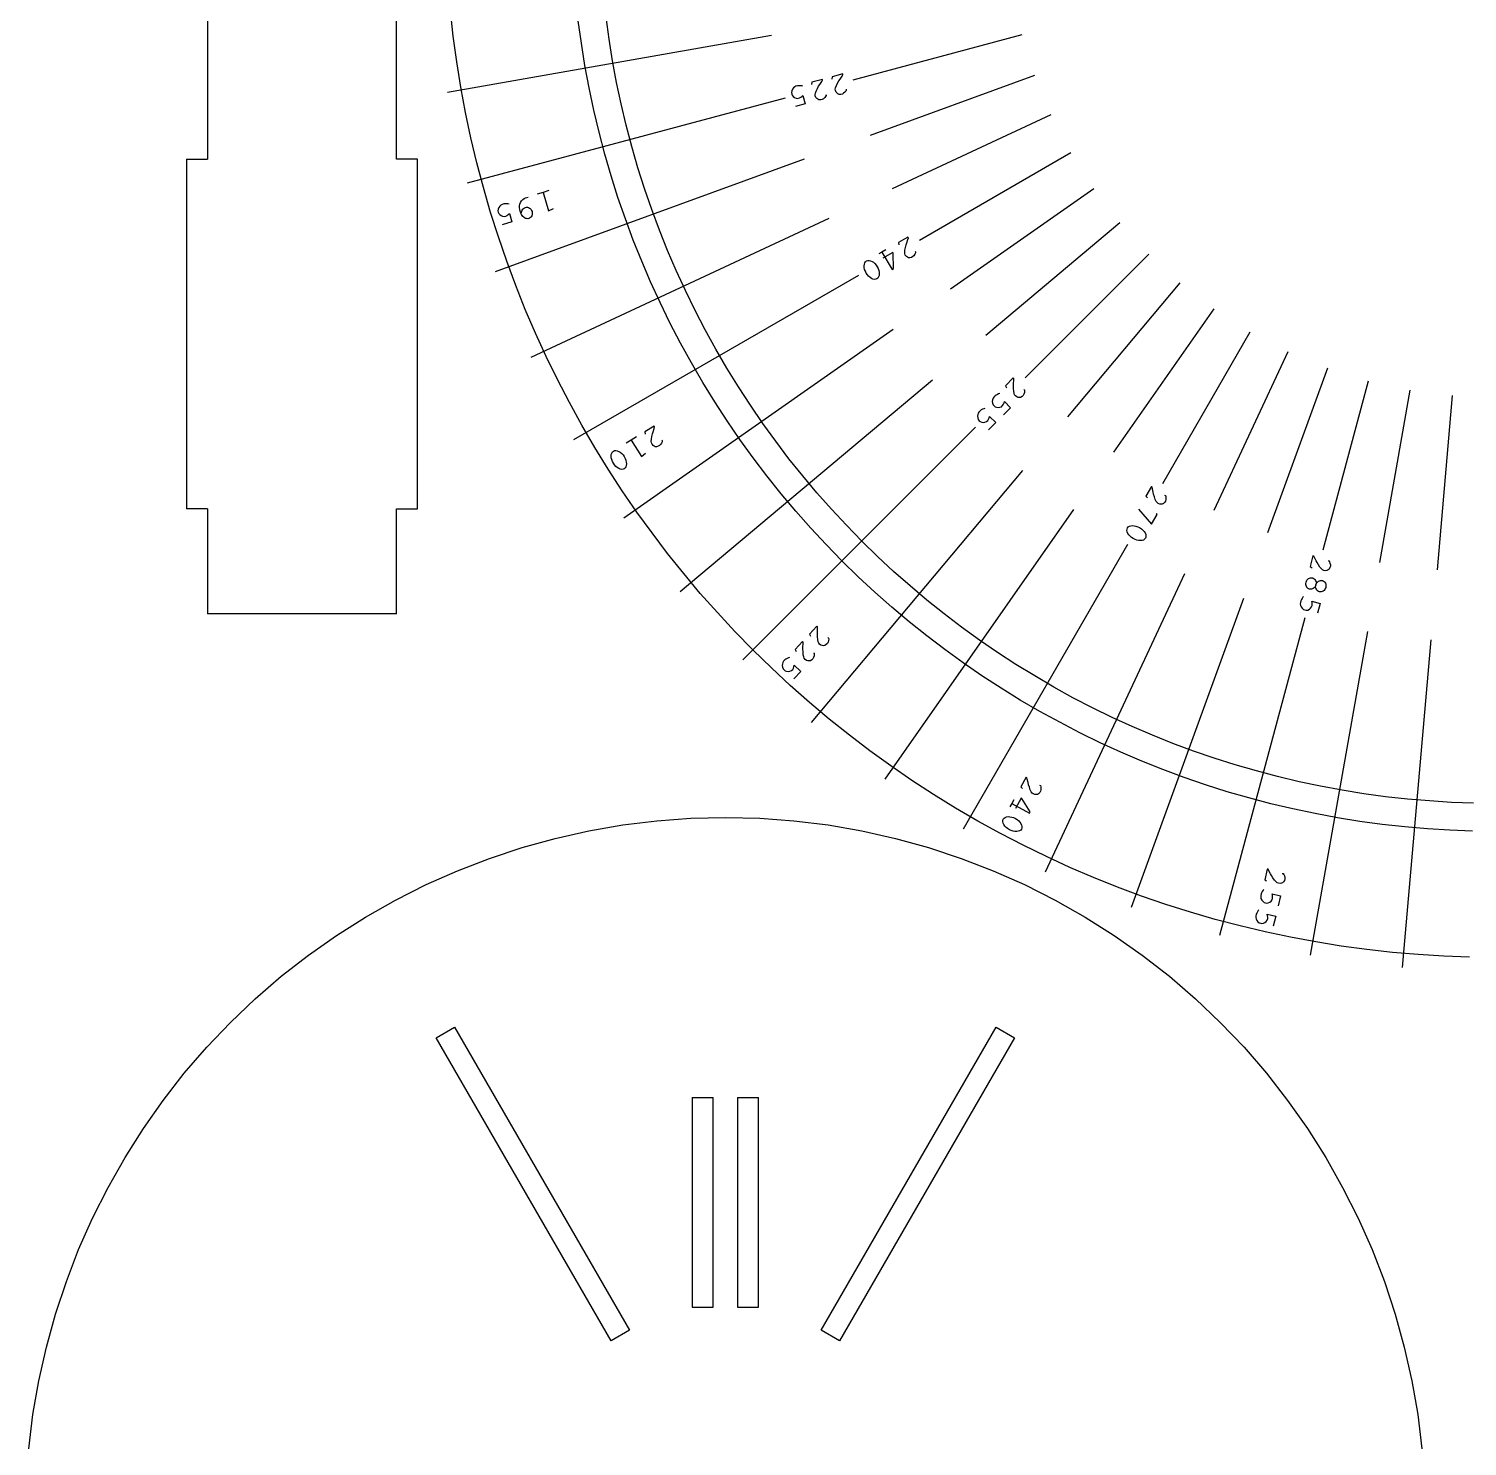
# Model space of a CAD drawing. Header units: metres. Extents: x -210 to 359, y -440 to 179.
# Drawn here: x -209.5 to -4, y -219.8 to -17.3 of the extents above; entities that cross this region are included whole.
import ezdxf

# ---------------------------------------------------------------- set-up
doc = ezdxf.new("R2010")
doc.units = ezdxf.units.M

msp = doc.modelspace()

# ---------------------------------------------------------------- linework, layer by layer
for p, q in [((-184, 11.08), (-184, -35.92)), ((-157, -35.92), (-157, 8.08)), ((-148.87, -18.36), (-149.28, -14.7)), ((-130.57, -19.37), (-131.01, -16.16)), ((-126.61, -18.78), (-127.04, -15.67)), ((-149.69, -26.39), (-103.41, -18.23)), ((-148.38, -22.01), (-148.87, -18.36)), ((-91.76, -24.59), (-67.62, -18.12)), ((-130.06, -22.57), (-130.57, -19.37)), ((-126.12, -21.88), (-126.61, -18.78)), ((-147.79, -25.64), (-148.38, -22.01)), ((-129.46, -25.75), (-130.06, -22.57)), ((-125.54, -24.97), (-126.12, -21.88)), ((-96.14, -24.54), (-97.66, -24.94)), ((-96.23, -24.86), (-96.11, -24.66)), ((-96.11, -24.66), (-96.14, -24.54)), ((-94.76, -24.17), (-94.78, -24.49)), ((-93.24, -23.76), (-94.76, -24.17)), ((-93.78, -24.74), (-93.61, -24.49)), ((-93.61, -24.49), (-93.33, -24.08)), ((-93.33, -24.08), (-93.21, -23.88)), ((-93.21, -23.88), (-93.24, -23.76)), ((-89.27, -32.49), (-65.78, -23.94)), ((-147.12, -29.26), (-147.79, -25.64)), ((-128.79, -28.92), (-129.46, -25.75)), ((-124.89, -28.04), (-125.54, -24.97)), ((-100.5, -26.17), (-100.54, -26.41)), ((-100.54, -26.41), (-100.5, -26.63)), ((-100.41, -25.95), (-100.5, -26.17)), ((-100.5, -26.63), (-100.44, -26.8)), ((-100.26, -25.75), (-100.41, -25.95)), ((-100.09, -25.62), (-100.26, -25.75)), ((-99.92, -25.53), (-100.09, -25.62)), ((-99.67, -25.47), (-99.92, -25.53)), ((-99.49, -25.44), (-99.67, -25.47)), ((-99.28, -25.44), (-99.49, -25.44)), ((-99.09, -25.46), (-99.28, -25.44)), ((-98.93, -25.5), (-99.09, -25.46)), ((-97.66, -24.94), (-97.68, -25.26)), ((-97.18, -26.71), (-97.14, -26.51)), ((-97.16, -26.91), (-97.18, -26.71)), ((-97.14, -26.51), (-97.04, -26.21)), ((-97.04, -26.21), (-96.86, -25.86)), ((-96.86, -25.86), (-96.67, -25.51)), ((-96.67, -25.51), (-96.51, -25.26)), ((-96.51, -25.26), (-96.23, -24.86)), ((-94.29, -25.93), (-94.25, -25.74)), ((-94.26, -26.14), (-94.29, -25.93)), ((-94.18, -26.37), (-94.26, -26.14)), ((-94.25, -25.74), (-94.14, -25.43)), ((-94.05, -26.52), (-94.18, -26.37)), ((-94.14, -25.43), (-93.96, -25.08)), ((-93.91, -26.62), (-94.05, -26.52)), ((-93.96, -25.08), (-93.78, -24.74)), ((-93.74, -26.69), (-93.91, -26.62)), ((-93.49, -26.69), (-93.74, -26.69)), ((-93.28, -26.64), (-93.49, -26.69)), ((-93.1, -26.53), (-93.28, -26.64)), ((-92.91, -26.37), (-93.1, -26.53)), ((-92.8, -26.22), (-92.91, -26.37)), ((-92.72, -26.06), (-92.8, -26.22)), ((-92.75, -25.95), (-92.72, -26.06)), ((-146.82, -39.34), (-101.42, -27.18)), ((-124.16, -31.1), (-124.89, -28.04)), ((-100.44, -26.8), (-100.31, -26.98)), ((-100.31, -26.98), (-100.12, -27.12)), ((-100.12, -27.12), (-99.9, -27.21)), ((-98.6, -28.04), (-100, -28.42)), ((-99.9, -27.21), (-99.66, -27.25)), ((-99.66, -27.25), (-99.43, -27.2)), ((-99.43, -27.2), (-99.24, -27.1)), ((-99.24, -27.1), (-99.08, -26.98)), ((-99.08, -26.98), (-98.92, -26.83)), ((-98.92, -26.83), (-98.6, -28.04)), ((-97.07, -27.14), (-97.16, -26.91)), ((-96.95, -27.29), (-97.07, -27.14)), ((-96.81, -27.39), (-96.95, -27.29)), ((-96.64, -27.47), (-96.81, -27.39)), ((-96.38, -27.46), (-96.64, -27.47)), ((-96.18, -27.41), (-96.38, -27.46)), ((-95.99, -27.31), (-96.18, -27.41)), ((-95.81, -27.15), (-95.99, -27.31)), ((-95.69, -27), (-95.81, -27.15)), ((-95.62, -26.84), (-95.69, -27)), ((-95.65, -26.72), (-95.62, -26.84)), ((-146.36, -32.87), (-147.12, -29.26)), ((-128.04, -32.07), (-128.79, -28.92)), ((-86.1, -40.15), (-63.44, -29.58)), ((-145.5, -36.45), (-146.36, -32.87)), ((-127.22, -35.21), (-128.04, -32.07)), ((-123.36, -34.14), (-124.16, -31.1)), ((-122.49, -37.16), (-123.36, -34.14)), ((-187, -35.92), (-187, -85.92)), ((-187, -35.92), (-184, -35.92)), ((-154, -35.92), (-157, -35.92)), ((-154, -85.92), (-154, -35.92)), ((-144.57, -40.01), (-145.5, -36.45)), ((-142.83, -51.99), (-98.67, -35.91)), ((-126.32, -38.32), (-127.22, -35.21)), ((-82.27, -47.5), (-60.62, -35)), ((-125.34, -41.41), (-126.32, -38.32)), ((-121.54, -40.15), (-122.49, -37.16)), ((-143.54, -43.54), (-144.57, -40.01)), ((-136.05, -40.68), (-136.87, -40.93)), ((-135.22, -40.44), (-136.05, -40.68)), ((-136.05, -40.68), (-135.26, -43.34)), ((-120.52, -43.12), (-121.54, -40.15)), ((-77.82, -54.49), (-57.34, -40.15)), ((-142.45, -43.07), (-142.49, -43.31)), ((-142.37, -42.85), (-142.45, -43.07)), ((-142.23, -42.65), (-142.37, -42.85)), ((-142.06, -42.51), (-142.23, -42.65)), ((-141.89, -42.42), (-142.06, -42.51)), ((-141.65, -42.34), (-141.89, -42.42)), ((-141.46, -42.32), (-141.65, -42.34)), ((-141.26, -42.31), (-141.46, -42.32)), ((-141.06, -42.33), (-141.26, -42.31)), ((-140.91, -42.35), (-141.06, -42.33)), ((-139.39, -42.61), (-139.34, -42.35)), ((-139.39, -42.87), (-139.39, -42.61)), ((-139.35, -43.14), (-139.39, -42.87)), ((-139.31, -43.39), (-139.35, -43.14)), ((-139.34, -42.35), (-139.25, -42.11)), ((-139.25, -42.11), (-139.12, -41.9)), ((-139.12, -41.9), (-138.95, -41.72)), ((-139.01, -43.22), (-138.93, -43.09)), ((-138.95, -41.72), (-138.74, -41.58)), ((-138.93, -43.09), (-138.82, -42.98)), ((-138.82, -42.98), (-138.7, -42.89)), ((-138.74, -41.58), (-138.54, -41.47)), ((-138.7, -42.89), (-138.57, -42.83)), ((-138.57, -42.83), (-138.42, -42.81)), ((-138.54, -41.47), (-138.34, -41.41)), ((-138.42, -42.81), (-138.28, -42.81)), ((-138.34, -41.41), (-138.16, -41.38)), ((-138.28, -42.81), (-138.13, -42.85)), ((-138.13, -42.85), (-137.99, -42.92)), ((-137.99, -42.92), (-137.87, -43.01)), ((-137.87, -43.01), (-137.76, -43.13)), ((-137.76, -43.13), (-137.68, -43.26)), ((-135.26, -43.34), (-134.57, -43)), ((-124.28, -44.47), (-125.34, -41.41)), ((-119.42, -46.07), (-120.52, -43.12)), ((-142.43, -47.05), (-143.54, -43.54)), ((-142.49, -43.31), (-142.44, -43.53)), ((-142.44, -43.53), (-142.37, -43.7)), ((-142.37, -43.7), (-142.24, -43.87)), ((-142.24, -43.87), (-142.05, -44.01)), ((-142.05, -44.01), (-141.83, -44.09)), ((-140.5, -44.89), (-141.9, -45.3)), ((-141.83, -44.09), (-141.59, -44.12)), ((-141.59, -44.12), (-141.36, -44.07)), ((-141.36, -44.07), (-141.17, -43.97)), ((-141.17, -43.97), (-141.01, -43.84)), ((-141.01, -43.84), (-140.86, -43.69)), ((-140.86, -43.69), (-140.5, -44.89)), ((-139.23, -43.62), (-139.31, -43.39)), ((-139.18, -43.74), (-139.23, -43.62)), ((-139.18, -43.74), (-139.11, -43.53)), ((-139.11, -43.87), (-139.18, -43.74)), ((-139.11, -43.53), (-139.07, -43.37)), ((-139.03, -44), (-139.11, -43.87)), ((-139.07, -43.37), (-139.01, -43.22)), ((-138.93, -44.14), (-139.03, -44)), ((-138.81, -44.25), (-138.93, -44.14)), ((-138.68, -44.34), (-138.81, -44.25)), ((-138.53, -44.41), (-138.68, -44.34)), ((-138.39, -44.44), (-138.53, -44.41)), ((-138.24, -44.45), (-138.39, -44.44)), ((-138.1, -44.42), (-138.24, -44.45)), ((-137.96, -44.36), (-138.1, -44.42)), ((-137.84, -44.28), (-137.96, -44.36)), ((-137.74, -44.17), (-137.84, -44.28)), ((-137.76, -64.24), (-95.16, -44.38)), ((-137.66, -44.04), (-137.74, -44.17)), ((-137.68, -43.26), (-137.62, -43.42)), ((-137.61, -43.89), (-137.66, -44.04)), ((-137.62, -43.42), (-137.58, -43.57)), ((-137.58, -43.73), (-137.61, -43.89)), ((-137.58, -43.57), (-137.58, -43.73)), ((-123.16, -47.51), (-124.28, -44.47)), ((-72.77, -61.07), (-53.62, -45)), ((-141.23, -50.53), (-142.43, -47.05)), ((-118.26, -48.98), (-119.42, -46.07)), ((-83.92, -47.08), (-85.28, -47.87)), ((-83.85, -47.19), (-83.92, -47.08)), ((-83.92, -47.42), (-83.85, -47.19)), ((-121.95, -50.51), (-123.16, -47.51)), ((-117.02, -51.87), (-118.26, -48.98)), ((-87.63, -49.21), (-88.08, -49.47)), ((-87.09, -48.9), (-87.63, -49.21)), ((-87.63, -49.21), (-86.19, -51.7)), ((-86.08, -49.26), (-87.52, -50.09)), ((-86.02, -49.37), (-86.08, -49.26)), ((-85.28, -47.87), (-85.21, -48.19)), ((-84.37, -49.25), (-84.35, -48.93)), ((-84.36, -49.45), (-84.37, -49.25)), ((-84.35, -48.93), (-84.27, -48.54)), ((-84.27, -48.54), (-84.18, -48.17)), ((-84.18, -48.17), (-84.09, -47.88)), ((-84.09, -47.88), (-83.92, -47.42)), ((-82.87, -49.07), (-82.82, -49.17)), ((-82.82, -49.17), (-82.85, -49.34)), ((-139.95, -53.98), (-141.23, -50.53)), ((-120.68, -53.49), (-121.95, -50.51)), ((-90.16, -51.18), (-90.14, -50.95)), ((-90.15, -51.43), (-90.16, -51.18)), ((-90.14, -50.95), (-90.07, -50.76)), ((-90.07, -50.76), (-89.96, -50.6)), ((-89.96, -50.6), (-89.82, -50.49)), ((-89.82, -50.49), (-89.66, -50.42)), ((-89.66, -50.42), (-89.47, -50.41)), ((-89.47, -50.41), (-89.26, -50.45)), ((-89.26, -50.45), (-89.05, -50.54)), ((-89.05, -50.54), (-88.84, -50.68)), ((-88.84, -50.68), (-88.64, -50.85)), ((-88.64, -50.85), (-88.46, -51.07)), ((-88.46, -51.07), (-88.3, -51.31)), ((-88.3, -51.31), (-88.17, -51.57)), ((-85.99, -51.58), (-86.02, -49.37)), ((-84.29, -49.64), (-84.36, -49.45)), ((-84.14, -49.84), (-84.29, -49.64)), ((-83.98, -49.95), (-84.14, -49.84)), ((-83.82, -50.02), (-83.98, -49.95)), ((-83.64, -50.04), (-83.82, -50.02)), ((-83.39, -49.97), (-83.64, -50.04)), ((-83.21, -49.87), (-83.39, -49.97)), ((-83.06, -49.73), (-83.21, -49.87)), ((-82.92, -49.52), (-83.06, -49.73)), ((-82.85, -49.34), (-82.92, -49.52)), ((-67.18, -67.18), (-49.5, -49.5)), ((-131.64, -76), (-90.93, -52.5)), ((-115.71, -54.73), (-117.02, -51.87)), ((-90.1, -51.7), (-90.15, -51.43)), ((-90, -51.96), (-90.1, -51.7)), ((-89.87, -52.22), (-90, -51.96)), ((-89.71, -52.46), (-89.87, -52.22)), ((-89.53, -52.67), (-89.71, -52.46)), ((-89.33, -52.85), (-89.53, -52.67)), ((-89.12, -52.99), (-89.33, -52.85)), ((-88.91, -53.08), (-89.12, -52.99)), ((-88.71, -53.12), (-88.91, -53.08)), ((-88.52, -53.11), (-88.71, -53.12)), ((-88.35, -53.04), (-88.52, -53.11)), ((-88.21, -52.93), (-88.35, -53.04)), ((-88.1, -52.77), (-88.21, -52.93)), ((-88.17, -51.57), (-88.08, -51.83)), ((-88.03, -52.57), (-88.1, -52.77)), ((-88.08, -51.83), (-88.02, -52.1)), ((-88.01, -52.35), (-88.03, -52.57)), ((-88.02, -52.1), (-88.01, -52.35)), ((-86.19, -51.7), (-85.99, -51.58)), ((-138.58, -57.4), (-139.95, -53.98)), ((-119.33, -56.44), (-120.68, -53.49)), ((-114.33, -57.55), (-115.71, -54.73)), ((-61.07, -72.77), (-45, -53.62)), ((-137.13, -60.79), (-138.58, -57.4)), ((-117.91, -59.35), (-119.33, -56.44)), ((-54.49, -77.82), (-40.15, -57.34)), ((-116.41, -62.22), (-117.91, -59.35)), ((-112.89, -60.34), (-114.33, -57.55)), ((-135.6, -64.13), (-137.13, -60.79)), ((-124.51, -87.18), (-86.01, -60.23)), ((-111.37, -63.09), (-112.89, -60.34)), ((-47.5, -82.27), (-35, -60.62)), ((-114.85, -65.06), (-116.41, -62.22)), ((-109.79, -65.81), (-111.37, -63.09)), ((-40.15, -86.1), (-29.58, -63.44)), ((-133.98, -67.44), (-135.6, -64.13)), ((-113.22, -67.86), (-114.85, -65.06)), ((-132.29, -70.71), (-133.98, -67.44)), ((-116.44, -97.7), (-80.43, -67.49)), ((-108.14, -68.48), (-109.79, -65.81)), ((-68.87, -67.2), (-69.98, -68.31)), ((-68.78, -67.29), (-68.87, -67.2)), ((-68.83, -68.01), (-68.79, -67.52)), ((-68.79, -67.52), (-68.78, -67.29)), ((-32.49, -89.27), (-23.94, -65.78)), ((-24.59, -91.76), (-18.12, -67.62)), ((-111.52, -70.62), (-113.22, -67.86)), ((-106.43, -71.11), (-108.14, -68.48)), ((-71.46, -69.77), (-71.65, -69.95)), ((-71.32, -69.66), (-71.46, -69.77)), ((-71.14, -69.55), (-71.32, -69.66)), ((-70.96, -69.47), (-71.14, -69.55)), ((-70.81, -69.42), (-70.96, -69.47)), ((-69.98, -68.31), (-69.84, -68.6)), ((-68.84, -68.31), (-68.83, -68.01)), ((-68.84, -68.7), (-68.84, -68.31)), ((-68.81, -69.1), (-68.84, -68.7)), ((-68.75, -69.41), (-68.81, -69.1)), ((-68.69, -69.6), (-68.75, -69.41)), ((-68.57, -69.77), (-68.69, -69.6)), ((-68.37, -69.92), (-68.57, -69.77)), ((-67.62, -69.85), (-67.84, -69.99)), ((-67.46, -69.71), (-67.62, -69.85)), ((-67.36, -69.53), (-67.46, -69.71)), ((-67.28, -69.29), (-67.36, -69.53)), ((-67.35, -68.85), (-67.27, -68.93)), ((-67.25, -69.11), (-67.28, -69.29)), ((-67.27, -68.93), (-67.25, -69.11)), ((-16.5, -93.56), (-12.16, -68.94)), ((-8.28, -94.64), (-6.1, -69.73)), ((-130.51, -73.93), (-132.29, -70.71)), ((-109.75, -73.34), (-111.52, -70.62)), ((-104.65, -73.7), (-106.43, -71.11)), ((-73.59, -71.89), (-73.77, -72.07)), ((-73.44, -71.78), (-73.59, -71.89)), ((-73.26, -71.67), (-73.44, -71.78)), ((-73.08, -71.6), (-73.26, -71.67)), ((-72.93, -71.55), (-73.08, -71.6)), ((-71.83, -70.31), (-71.86, -70.56)), ((-71.86, -70.56), (-71.83, -70.79)), ((-71.76, -70.11), (-71.83, -70.31)), ((-71.83, -70.79), (-71.74, -71.02)), ((-71.65, -69.95), (-71.76, -70.11)), ((-71.74, -71.02), (-71.6, -71.19)), ((-71.6, -71.19), (-71.46, -71.31)), ((-71.46, -71.31), (-71.26, -71.39)), ((-71.26, -71.39), (-71.02, -71.43)), ((-71.02, -71.43), (-70.79, -71.39)), ((-70.79, -71.39), (-70.57, -71.31)), ((-70.57, -71.31), (-70.39, -71.15)), ((-70.39, -71.15), (-70.27, -70.97)), ((-69.25, -71.46), (-70.28, -72.49)), ((-70.27, -70.97), (-70.19, -70.78)), ((-70.19, -70.78), (-70.13, -70.57)), ((-70.13, -70.57), (-69.25, -71.46)), ((-68.19, -69.99), (-68.37, -69.92)), ((-68.02, -70.01), (-68.19, -69.99)), ((-67.84, -69.99), (-68.02, -70.01)), ((-128.66, -77.12), (-130.51, -73.93)), ((-107.92, -76.01), (-109.75, -73.34)), ((-102.81, -76.25), (-104.65, -73.7)), ((-73.95, -72.43), (-73.98, -72.68)), ((-73.98, -72.68), (-73.95, -72.91)), ((-73.88, -72.23), (-73.95, -72.43)), ((-73.95, -72.91), (-73.87, -73.14)), ((-73.77, -72.07), (-73.88, -72.23)), ((-73.87, -73.14), (-73.72, -73.31)), ((-73.72, -73.31), (-73.58, -73.43)), ((-73.58, -73.43), (-73.38, -73.52)), ((-73.38, -73.52), (-73.14, -73.55)), ((-73.14, -73.55), (-72.92, -73.51)), ((-72.92, -73.51), (-72.69, -73.43)), ((-72.69, -73.43), (-72.51, -73.27)), ((-72.51, -73.27), (-72.39, -73.09)), ((-71.37, -73.58), (-72.4, -74.61)), ((-72.39, -73.09), (-72.32, -72.9)), ((-72.32, -72.9), (-72.26, -72.7)), ((-72.26, -72.7), (-71.37, -73.58)), ((-122.71, -75.63), (-123.44, -76.08)), ((-120.18, -74.1), (-121.52, -74.92)), ((-121.52, -74.92), (-121.45, -75.23)), ((-120.58, -76.28), (-120.57, -75.96)), ((-120.57, -75.96), (-120.5, -75.57)), ((-120.5, -75.57), (-120.41, -75.19)), ((-120.41, -75.19), (-120.33, -74.9)), ((-120.33, -74.9), (-120.18, -74.43)), ((-120.12, -74.2), (-120.18, -74.1)), ((-120.18, -74.43), (-120.12, -74.2)), ((-106.02, -78.63), (-107.92, -76.01)), ((-107.48, -107.48), (-74.25, -74.25)), ((-126.73, -80.25), (-128.66, -77.12)), ((-126.3, -78.13), (-126.23, -77.94)), ((-126.23, -77.94), (-126.13, -77.77)), ((-126.13, -77.77), (-126, -77.66)), ((-126, -77.66), (-125.83, -77.59)), ((-125.83, -77.59), (-125.64, -77.57)), ((-125.64, -77.57), (-125.44, -77.6)), ((-125.44, -77.6), (-125.22, -77.69)), ((-125.22, -77.69), (-125.01, -77.82)), ((-125.01, -77.82), (-124.8, -77.99)), ((-124.8, -77.99), (-124.61, -78.2)), ((-123.44, -76.08), (-124.17, -76.52)), ((-123.44, -76.08), (-121.99, -78.44)), ((-121.99, -78.44), (-121.41, -77.93)), ((-120.56, -76.48), (-120.58, -76.28)), ((-120.48, -76.67), (-120.56, -76.48)), ((-120.33, -76.86), (-120.48, -76.67)), ((-120.17, -76.97), (-120.33, -76.86)), ((-120.01, -77.03), (-120.17, -76.97)), ((-119.82, -77.05), (-120.01, -77.03)), ((-119.58, -76.97), (-119.82, -77.05)), ((-119.4, -76.86), (-119.58, -76.97)), ((-119.25, -76.72), (-119.4, -76.86)), ((-119.12, -76.51), (-119.25, -76.72)), ((-119.05, -76.33), (-119.12, -76.51)), ((-119.09, -76.06), (-119.03, -76.15)), ((-119.03, -76.15), (-119.05, -76.33)), ((-100.91, -78.75), (-102.81, -76.25)), ((-126.32, -78.36), (-126.3, -78.13)), ((-126.3, -78.61), (-126.32, -78.36)), ((-126.24, -78.87), (-126.3, -78.61)), ((-126.14, -79.14), (-126.24, -78.87)), ((-126, -79.39), (-126.14, -79.14)), ((-125.83, -79.63), (-126, -79.39)), ((-125.65, -79.84), (-125.83, -79.63)), ((-125.44, -80.01), (-125.65, -79.84)), ((-125.23, -80.14), (-125.44, -80.01)), ((-125.01, -80.22), (-125.23, -80.14)), ((-124.61, -78.2), (-124.45, -78.44)), ((-124.45, -78.44), (-124.31, -78.69)), ((-124.32, -80.06), (-124.45, -80.17)), ((-124.22, -79.89), (-124.32, -80.06)), ((-124.31, -78.69), (-124.21, -78.96)), ((-124.15, -79.7), (-124.22, -79.89)), ((-124.21, -78.96), (-124.15, -79.22)), ((-124.15, -79.22), (-124.13, -79.47)), ((-124.13, -79.47), (-124.15, -79.7)), ((-104.06, -81.21), (-106.02, -78.63)), ((-98.95, -81.2), (-100.91, -78.75)), ((-124.72, -83.34), (-126.73, -80.25)), ((-124.81, -80.26), (-125.01, -80.22)), ((-124.62, -80.24), (-124.81, -80.26)), ((-124.45, -80.17), (-124.62, -80.24)), ((-102.04, -83.74), (-104.06, -81.21)), ((-96.92, -83.61), (-98.95, -81.2)), ((-97.7, -116.44), (-67.49, -80.43)), ((-122.64, -86.37), (-124.72, -83.34)), ((-99.95, -86.22), (-102.04, -83.74)), ((-94.84, -85.96), (-96.92, -83.61)), ((-49.13, -82.73), (-49.92, -84.09)), ((-49.92, -84.09), (-49.71, -84.34)), ((-49.02, -82.8), (-49.13, -82.73)), ((-48.97, -83.03), (-49.02, -82.8)), ((-48.88, -83.51), (-48.97, -83.03)), ((-48.82, -83.8), (-48.88, -83.51)), ((-48.71, -84.18), (-48.82, -83.8)), ((-48.59, -84.55), (-48.71, -84.18)), ((-47.24, -83.93), (-47.14, -83.99)), ((-47.14, -83.99), (-47.08, -84.16)), ((-47.08, -84.16), (-47.05, -84.35)), ((-184, -85.92), (-187, -85.92)), ((-184, -85.92), (-184, -100.92)), ((-157, -85.92), (-154, -85.92)), ((-157, -100.92), (-157, -85.92)), ((-97.81, -88.65), (-99.95, -86.22)), ((-92.7, -88.26), (-94.84, -85.96)), ((-87.18, -124.51), (-60.23, -86.01)), ((-50.99, -85.93), (-49.11, -88.08)), ((-48.44, -84.84), (-48.59, -84.55)), ((-48.33, -85.01), (-48.44, -84.84)), ((-48.17, -85.13), (-48.33, -85.01)), ((-47.95, -85.24), (-48.17, -85.13)), ((-47.76, -85.25), (-47.95, -85.24)), ((-47.58, -85.23), (-47.76, -85.25)), ((-47.41, -85.16), (-47.58, -85.23)), ((-47.24, -84.98), (-47.41, -85.16)), ((-47.12, -84.79), (-47.24, -84.98)), ((-47.07, -84.59), (-47.12, -84.79)), ((-47.05, -84.35), (-47.07, -84.59)), ((-120.48, -89.35), (-122.64, -86.37)), ((-90.51, -90.51), (-92.7, -88.26)), ((-52.27, -88.39), (-52.08, -88.32)), ((-52.08, -88.32), (-51.85, -88.29)), ((-51.85, -88.29), (-51.6, -88.31)), ((-51.6, -88.31), (-51.34, -88.36)), ((-51.34, -88.36), (-51.07, -88.46)), ((-49.11, -88.08), (-48.32, -86.71)), ((-48.32, -86.71), (-48.45, -86.62)), ((-118.25, -92.28), (-120.48, -89.35)), ((-95.6, -91.02), (-97.81, -88.65)), ((-52.62, -88.99), (-52.61, -88.8)), ((-52.58, -89.2), (-52.62, -88.99)), ((-52.61, -88.8), (-52.55, -88.63)), ((-52.49, -89.41), (-52.58, -89.2)), ((-52.55, -88.63), (-52.43, -88.49)), ((-52.36, -89.62), (-52.49, -89.41)), ((-52.43, -88.49), (-52.27, -88.39)), ((-52.18, -89.82), (-52.36, -89.62)), ((-51.96, -90), (-52.18, -89.82)), ((-51.72, -90.16), (-51.96, -90)), ((-51.47, -90.29), (-51.72, -90.16)), ((-51.2, -90.38), (-51.47, -90.29)), ((-50.94, -90.44), (-51.2, -90.38)), ((-51.07, -88.46), (-50.81, -88.58)), ((-50.81, -88.58), (-50.57, -88.74)), ((-50.57, -88.74), (-50.36, -88.93)), ((-50.26, -90.36), (-50.46, -90.42)), ((-50.36, -88.93), (-50.18, -89.13)), ((-50.1, -90.25), (-50.26, -90.36)), ((-50.18, -89.13), (-50.04, -89.34)), ((-49.99, -90.11), (-50.1, -90.25)), ((-50.04, -89.34), (-49.95, -89.55)), ((-49.93, -89.94), (-49.99, -90.11)), ((-49.95, -89.55), (-49.91, -89.75)), ((-49.91, -89.75), (-49.93, -89.94)), ((-115.95, -95.16), (-118.25, -92.28)), ((-93.34, -93.34), (-95.6, -91.02)), ((-88.26, -92.7), (-90.51, -90.51)), ((-76, -131.64), (-52.5, -90.93)), ((-50.69, -90.45), (-50.94, -90.44)), ((-50.46, -90.42), (-50.69, -90.45)), ((-91.02, -95.6), (-93.34, -93.34)), ((-85.96, -94.84), (-88.26, -92.7)), ((-26.05, -92.63), (-26.45, -94.15)), ((-26.45, -94.15), (-26.18, -94.33)), ((-25.92, -92.66), (-26.05, -92.63)), ((-25.81, -92.87), (-25.92, -92.66)), ((-25.6, -93.32), (-25.81, -92.87)), ((-25.46, -93.58), (-25.6, -93.32)), ((-25.26, -93.92), (-25.46, -93.58)), ((-25.05, -94.25), (-25.26, -93.92)), ((-24.83, -94.49), (-25.05, -94.25)), ((-24.68, -94.62), (-24.83, -94.49)), ((-23.9, -93.3), (-23.79, -93.33)), ((-23.75, -94.53), (-23.9, -94.64)), ((-23.79, -93.33), (-23.69, -93.47)), ((-23.63, -94.31), (-23.75, -94.53)), ((-23.69, -93.47), (-23.62, -93.65)), ((-23.57, -94.1), (-23.63, -94.31)), ((-23.62, -93.65), (-23.57, -93.89)), ((-23.57, -93.89), (-23.57, -94.1)), ((-113.58, -97.98), (-115.95, -95.16)), ((-88.65, -97.81), (-91.02, -95.6)), ((-83.61, -96.92), (-85.96, -94.84)), ((-64.24, -137.76), (-44.38, -95.16)), ((-27.07, -96.55), (-27.04, -96.39)), ((-27.07, -96.71), (-27.07, -96.55)), ((-27.04, -96.39), (-26.98, -96.24)), ((-26.98, -96.24), (-26.91, -96.1)), ((-26.91, -96.1), (-26.81, -95.98)), ((-26.81, -95.98), (-26.69, -95.88)), ((-26.69, -95.88), (-26.56, -95.81)), ((-26.56, -95.81), (-26.42, -95.77)), ((-26.42, -95.77), (-26.28, -95.76)), ((-26.28, -95.76), (-26.14, -95.78)), ((-26.14, -95.78), (-26.01, -95.83)), ((-26.01, -95.83), (-25.89, -95.91)), ((-25.89, -95.91), (-25.79, -96.02)), ((-25.79, -96.02), (-25.71, -96.14)), ((-25.71, -96.14), (-25.65, -96.29)), ((-25.65, -96.29), (-25.51, -96.47)), ((-25.59, -96.61), (-25.51, -96.47)), ((-25.51, -96.47), (-25.39, -96.36)), ((-25.39, -96.36), (-25.26, -96.26)), ((-25.26, -96.26), (-25.13, -96.19)), ((-25.13, -96.19), (-24.99, -96.15)), ((-24.99, -96.15), (-24.85, -96.14)), ((-24.85, -96.14), (-24.71, -96.16)), ((-24.71, -96.16), (-24.58, -96.21)), ((-24.5, -94.7), (-24.68, -94.62)), ((-24.58, -96.21), (-24.46, -96.29)), ((-24.25, -94.74), (-24.5, -94.7)), ((-24.46, -96.29), (-24.36, -96.4)), ((-24.36, -96.4), (-24.28, -96.53)), ((-24.28, -96.53), (-24.23, -96.67)), ((-24.06, -94.71), (-24.25, -94.74)), ((-23.9, -94.64), (-24.06, -94.71)), ((-111.14, -100.73), (-113.58, -97.98)), ((-86.22, -99.95), (-88.65, -97.81)), ((-81.2, -98.95), (-83.61, -96.92)), ((-27.49, -98.54), (-27.61, -98.7)), ((-27.39, -98.43), (-27.49, -98.54)), ((-27.04, -96.86), (-27.07, -96.71)), ((-26.99, -97.01), (-27.04, -96.86)), ((-26.91, -97.13), (-26.99, -97.01)), ((-26.81, -97.24), (-26.91, -97.13)), ((-26.69, -97.32), (-26.81, -97.24)), ((-26.56, -97.37), (-26.69, -97.32)), ((-26.42, -97.39), (-26.56, -97.37)), ((-26.28, -97.38), (-26.42, -97.39)), ((-26.14, -97.34), (-26.28, -97.38)), ((-26.01, -97.27), (-26.14, -97.34)), ((-25.89, -97.17), (-26.01, -97.27)), ((-25.76, -97.06), (-25.89, -97.17)), ((-25.69, -96.92), (-25.76, -97.06)), ((-25.62, -97.24), (-25.76, -97.06)), ((-25.64, -96.77), (-25.69, -96.92)), ((-25.64, -96.77), (-25.59, -96.61)), ((-25.56, -97.39), (-25.62, -97.24)), ((-25.48, -97.51), (-25.56, -97.39)), ((-25.38, -97.62), (-25.48, -97.51)), ((-25.27, -97.7), (-25.38, -97.62)), ((-25.13, -97.75), (-25.27, -97.7)), ((-25, -97.77), (-25.13, -97.75)), ((-24.86, -97.76), (-25, -97.77)), ((-24.72, -97.72), (-24.86, -97.76)), ((-24.59, -97.65), (-24.72, -97.72)), ((-24.47, -97.55), (-24.59, -97.65)), ((-24.37, -97.43), (-24.47, -97.55)), ((-24.29, -97.29), (-24.37, -97.43)), ((-24.23, -97.14), (-24.29, -97.29)), ((-24.23, -96.67), (-24.2, -96.82)), ((-24.21, -96.98), (-24.23, -97.14)), ((-24.2, -96.82), (-24.21, -96.98)), ((-83.74, -102.04), (-86.22, -99.95)), ((-78.75, -100.91), (-81.2, -98.95)), ((-51.99, -142.83), (-35.91, -98.67)), ((-27.85, -99.3), (-27.86, -99.49)), ((-27.86, -99.49), (-27.83, -99.7)), ((-27.78, -99.05), (-27.85, -99.3)), ((-27.83, -99.7), (-27.73, -99.93)), ((-27.71, -98.88), (-27.78, -99.05)), ((-27.73, -99.93), (-27.58, -100.12)), ((-27.61, -98.7), (-27.71, -98.88)), ((-27.58, -100.12), (-27.4, -100.28)), ((-27.4, -100.28), (-27.19, -100.35)), ((-27.19, -100.35), (-27.01, -100.38)), ((-27.01, -100.38), (-26.79, -100.36)), ((-26.79, -100.36), (-26.57, -100.26)), ((-26.57, -100.26), (-26.39, -100.12)), ((-26.39, -100.12), (-26.24, -99.93)), ((-26.24, -99.93), (-26.16, -99.71)), ((-26.17, -99.3), (-26.23, -99.08)), ((-26.23, -99.08), (-25.02, -99.41)), ((-26.15, -99.49), (-26.17, -99.3)), ((-26.16, -99.71), (-26.15, -99.49)), ((-25.02, -99.41), (-25.39, -100.81)), ((-157, -100.92), (-184, -100.92)), ((-108.64, -103.43), (-111.14, -100.73)), ((-96.91, -102.68), (-97.99, -103.82)), ((-96.82, -102.76), (-96.91, -102.68)), ((-81.21, -104.06), (-83.74, -102.04)), ((-76.25, -102.81), (-78.75, -100.91)), ((-39.34, -146.82), (-27.18, -101.42)), ((-106.07, -106.07), (-108.64, -103.43)), ((-97.99, -103.82), (-97.84, -104.1)), ((-96.85, -103.79), (-96.84, -103.49)), ((-96.83, -104.18), (-96.85, -103.79)), ((-96.84, -103.49), (-96.82, -103)), ((-96.8, -104.58), (-96.83, -104.18)), ((-96.82, -103), (-96.82, -102.76)), ((-96.73, -104.89), (-96.8, -104.58)), ((-95.34, -104.29), (-95.26, -104.37)), ((-95.26, -104.73), (-95.33, -104.97)), ((-95.26, -104.37), (-95.24, -104.54)), ((-95.24, -104.54), (-95.26, -104.73)), ((-78.63, -106.02), (-81.21, -104.06)), ((-73.7, -104.65), (-76.25, -102.81)), ((-71.11, -106.43), (-73.7, -104.65)), ((-26.39, -149.69), (-18.23, -103.41)), ((-13.25, -151.42), (-9.15, -104.6)), ((-103.43, -108.64), (-106.07, -106.07)), ((-98.97, -104.85), (-100.05, -105.99)), ((-100.05, -105.99), (-99.9, -106.28)), ((-98.88, -104.94), (-98.97, -104.85)), ((-98.92, -105.97), (-98.91, -105.67)), ((-98.9, -106.36), (-98.92, -105.97)), ((-98.91, -105.67), (-98.88, -105.18)), ((-98.87, -106.75), (-98.9, -106.36)), ((-98.88, -105.18), (-98.88, -104.94)), ((-98.79, -107.06), (-98.87, -106.75)), ((-97.41, -106.46), (-97.32, -106.54)), ((-97.32, -106.54), (-97.31, -106.72)), ((-97.31, -106.72), (-97.32, -106.91)), ((-96.66, -105.08), (-96.73, -104.89)), ((-96.54, -105.24), (-96.66, -105.08)), ((-96.34, -105.39), (-96.54, -105.24)), ((-96.16, -105.45), (-96.34, -105.39)), ((-95.98, -105.46), (-96.16, -105.45)), ((-95.8, -105.44), (-95.98, -105.46)), ((-95.59, -105.3), (-95.8, -105.44)), ((-95.43, -105.15), (-95.59, -105.3)), ((-95.33, -104.97), (-95.43, -105.15)), ((-76.01, -107.92), (-78.63, -106.02)), ((-68.48, -108.14), (-71.11, -106.43)), ((-100.73, -111.14), (-103.43, -108.64)), ((-101.85, -108.05), (-101.87, -108.3)), ((-101.87, -108.3), (-101.83, -108.53)), ((-101.78, -107.84), (-101.85, -108.05)), ((-101.83, -108.53), (-101.74, -108.75)), ((-101.67, -107.68), (-101.78, -107.84)), ((-101.74, -108.75), (-101.59, -108.92)), ((-101.5, -107.49), (-101.67, -107.68)), ((-101.59, -108.92), (-101.45, -109.03)), ((-101.35, -107.38), (-101.5, -107.49)), ((-101.18, -107.27), (-101.35, -107.38)), ((-101, -107.19), (-101.18, -107.27)), ((-100.85, -107.13), (-101, -107.19)), ((-100.56, -109.01), (-100.38, -108.85)), ((-100.38, -108.85), (-100.27, -108.66)), ((-100.27, -108.66), (-100.2, -108.47)), ((-100.2, -108.47), (-100.15, -108.26)), ((-100.15, -108.26), (-99.24, -109.13)), ((-98.72, -107.25), (-98.79, -107.06)), ((-98.6, -107.41), (-98.72, -107.25)), ((-98.4, -107.56), (-98.6, -107.41)), ((-98.22, -107.63), (-98.4, -107.56)), ((-98.05, -107.64), (-98.22, -107.63)), ((-97.86, -107.61), (-98.05, -107.64)), ((-97.65, -107.48), (-97.86, -107.61)), ((-97.5, -107.32), (-97.65, -107.48)), ((-97.4, -107.14), (-97.5, -107.32)), ((-97.32, -106.91), (-97.4, -107.14)), ((-73.34, -109.75), (-76.01, -107.92)), ((-65.81, -109.79), (-68.48, -108.14)), ((-101.45, -109.03), (-101.25, -109.11)), ((-101.25, -109.11), (-101.01, -109.14)), ((-101.01, -109.14), (-100.78, -109.1)), ((-100.78, -109.1), (-100.56, -109.01)), ((-99.24, -109.13), (-100.24, -110.18)), ((-70.62, -111.52), (-73.34, -109.75)), ((-63.09, -111.37), (-65.81, -109.79)), ((-97.98, -113.58), (-100.73, -111.14)), ((-67.86, -113.22), (-70.62, -111.52)), ((-60.34, -112.89), (-63.09, -111.37)), ((-57.55, -114.33), (-60.34, -112.89)), ((-95.16, -115.95), (-97.98, -113.58)), ((-65.06, -114.85), (-67.86, -113.22)), ((-62.22, -116.41), (-65.06, -114.85)), ((-54.73, -115.71), (-57.55, -114.33)), ((-92.28, -118.25), (-95.16, -115.95)), ((-59.35, -117.91), (-62.22, -116.41)), ((-51.87, -117.02), (-54.73, -115.71)), ((-48.98, -118.26), (-51.87, -117.02)), ((-89.35, -120.48), (-92.28, -118.25)), ((-56.44, -119.33), (-59.35, -117.91)), ((-46.07, -119.42), (-48.98, -118.26)), ((-86.37, -122.64), (-89.35, -120.48)), ((-53.49, -120.68), (-56.44, -119.33)), ((-50.51, -121.95), (-53.49, -120.68)), ((-43.12, -120.52), (-46.07, -119.42)), ((-40.15, -121.54), (-43.12, -120.52)), ((-83.34, -124.72), (-86.37, -122.64)), ((-47.51, -123.16), (-50.51, -121.95)), ((-44.47, -124.28), (-47.51, -123.16)), ((-37.16, -122.49), (-40.15, -121.54)), ((-34.14, -123.36), (-37.16, -122.49)), ((-80.25, -126.73), (-83.34, -124.72)), ((-67.03, -124.26), (-67.78, -125.64)), ((-66.92, -124.32), (-67.03, -124.26)), ((-66.86, -124.55), (-66.92, -124.32)), ((-66.76, -125.03), (-66.86, -124.55)), ((-66.69, -125.32), (-66.76, -125.03)), ((-66.57, -125.69), (-66.69, -125.32)), ((-41.41, -125.34), (-44.47, -124.28)), ((-38.32, -126.32), (-41.41, -125.34)), ((-31.1, -124.16), (-34.14, -123.36)), ((-28.04, -124.89), (-31.1, -124.16)), ((-24.97, -125.54), (-28.04, -124.89)), ((-77.12, -128.66), (-80.25, -126.73)), ((-67.74, -127.25), (-68.53, -128.71)), ((-67.78, -125.64), (-67.56, -125.88)), ((-67.63, -127.31), (-67.74, -127.25)), ((-66.45, -129.18), (-67.63, -127.31)), ((-66.44, -126.07), (-66.57, -125.69)), ((-66.29, -126.35), (-66.44, -126.07)), ((-66.17, -126.51), (-66.29, -126.35)), ((-66.01, -126.64), (-66.17, -126.51)), ((-65.78, -126.73), (-66.01, -126.64)), ((-65.59, -126.74), (-65.78, -126.73)), ((-65.42, -126.71), (-65.59, -126.74)), ((-65.25, -126.64), (-65.42, -126.71)), ((-65.08, -126.45), (-65.25, -126.64)), ((-65.1, -125.41), (-65, -125.46)), ((-64.97, -126.26), (-65.08, -126.45)), ((-65, -125.46), (-64.94, -125.63)), ((-64.92, -126.06), (-64.97, -126.26)), ((-64.94, -125.63), (-64.91, -125.82)), ((-64.91, -125.82), (-64.92, -126.06)), ((-35.21, -127.22), (-38.32, -126.32)), ((-32.07, -128.04), (-35.21, -127.22)), ((-21.88, -126.12), (-24.97, -125.54)), ((-18.78, -126.61), (-21.88, -126.12)), ((-15.67, -127.04), (-18.78, -126.61)), ((-12.55, -127.38), (-15.67, -127.04)), ((-9.42, -127.65), (-12.55, -127.38)), ((-73.93, -130.51), (-77.12, -128.66)), ((-69.09, -128.01), (-69.34, -128.47)), ((-68.79, -127.47), (-69.09, -128.01)), ((-69.09, -128.01), (-66.56, -129.38)), ((-66.56, -129.38), (-66.45, -129.18)), ((-28.92, -128.79), (-32.07, -128.04)), ((-25.75, -129.46), (-28.92, -128.79)), ((-22.57, -130.06), (-25.75, -129.46)), ((-6.28, -127.85), (-9.42, -127.65)), ((-3.14, -127.96), (-6.28, -127.85)), ((-129.51, -131.92), (-124.67, -131.08)), ((-124.67, -131.08), (-119.8, -130.48)), ((-119.8, -130.48), (-114.91, -130.12)), ((-114.91, -130.12), (-110, -130)), ((-110, -130), (-105.09, -130.12)), ((-105.09, -130.12), (-100.2, -130.48)), ((-100.2, -130.48), (-95.33, -131.08)), ((-95.33, -131.08), (-90.49, -131.92)), ((-70.71, -132.29), (-73.93, -130.51)), ((-70.35, -130.42), (-70.29, -130.25)), ((-70.35, -130.61), (-70.35, -130.42)), ((-70.31, -130.81), (-70.35, -130.61)), ((-70.21, -131.02), (-70.31, -130.81)), ((-70.29, -130.25), (-70.18, -130.11)), ((-70.07, -131.23), (-70.21, -131.02)), ((-70.18, -130.11), (-70.02, -130)), ((-69.89, -131.42), (-70.07, -131.23)), ((-70.02, -130), (-69.83, -129.93)), ((-69.67, -131.6), (-69.89, -131.42)), ((-69.83, -129.93), (-69.6, -129.89)), ((-69.6, -129.89), (-69.35, -129.9)), ((-69.35, -129.9), (-69.09, -129.95)), ((-69.09, -129.95), (-68.82, -130.03)), ((-68.82, -130.03), (-68.56, -130.15)), ((-68.56, -130.15), (-68.31, -130.31)), ((-68.31, -130.31), (-68.09, -130.48)), ((-68.09, -130.48), (-67.91, -130.68)), ((-67.91, -130.68), (-67.77, -130.89)), ((-67.77, -130.89), (-67.67, -131.09)), ((-67.63, -131.49), (-67.69, -131.66)), ((-67.67, -131.09), (-67.63, -131.3)), ((-67.63, -131.3), (-67.63, -131.49)), ((-19.37, -130.57), (-22.57, -130.06)), ((-16.16, -131.01), (-19.37, -130.57)), ((-12.94, -131.36), (-16.16, -131.01)), ((-9.71, -131.64), (-12.94, -131.36)), ((-139.03, -134.31), (-134.3, -133)), ((-134.3, -133), (-129.51, -131.92)), ((-90.49, -131.92), (-85.7, -133)), ((-85.7, -133), (-80.97, -134.31)), ((-67.44, -133.98), (-70.71, -132.29)), ((-69.42, -131.75), (-69.67, -131.6)), ((-69.16, -131.88), (-69.42, -131.75)), ((-68.89, -131.96), (-69.16, -131.88)), ((-68.63, -132.01), (-68.89, -131.96)), ((-68.38, -132.02), (-68.63, -132.01)), ((-68.15, -131.98), (-68.38, -132.02)), ((-67.96, -131.91), (-68.15, -131.98)), ((-67.8, -131.8), (-67.96, -131.91)), ((-67.69, -131.66), (-67.8, -131.8)), ((-6.48, -131.84), (-9.71, -131.64)), ((-3.24, -131.96), (-6.48, -131.84)), ((-143.69, -135.85), (-139.03, -134.31)), ((-80.97, -134.31), (-76.31, -135.85)), ((-64.13, -135.6), (-67.44, -133.98)), ((-60.79, -137.13), (-64.13, -135.6)), ((-152.76, -139.6), (-148.27, -137.61)), ((-148.27, -137.61), (-143.69, -135.85)), ((-76.31, -135.85), (-71.73, -137.61)), ((-71.73, -137.61), (-67.24, -139.6)), ((-57.4, -138.58), (-60.79, -137.13)), ((-32.59, -137.38), (-32.95, -138.9)), ((-32.47, -137.4), (-32.59, -137.38)), ((-32.34, -137.61), (-32.47, -137.4)), ((-32.12, -138.05), (-32.34, -137.61)), ((-157.14, -141.81), (-152.76, -139.6)), ((-67.24, -139.6), (-62.86, -141.81)), ((-53.98, -139.95), (-57.4, -138.58)), ((-32.95, -138.9), (-32.68, -139.08)), ((-31.98, -138.31), (-32.12, -138.05)), ((-31.77, -138.64), (-31.98, -138.31)), ((-31.54, -138.97), (-31.77, -138.64)), ((-31.33, -139.2), (-31.54, -138.97)), ((-31.17, -139.33), (-31.33, -139.2)), ((-30.98, -139.41), (-31.17, -139.33)), ((-30.74, -139.44), (-30.98, -139.41)), ((-30.55, -139.4), (-30.74, -139.44)), ((-30.39, -139.33), (-30.55, -139.4)), ((-30.43, -137.99), (-30.31, -138.01)), ((-30.25, -139.21), (-30.39, -139.33)), ((-30.31, -138.01), (-30.21, -138.16)), ((-30.13, -138.99), (-30.25, -139.21)), ((-30.21, -138.16), (-30.13, -138.33)), ((-30.13, -138.33), (-30.08, -138.57)), ((-30.08, -138.78), (-30.13, -138.99)), ((-30.08, -138.57), (-30.08, -138.78)), ((-50.53, -141.23), (-53.98, -139.95)), ((-47.05, -142.43), (-50.53, -141.23)), ((-33.51, -141.17), (-33.52, -141.37)), ((-33.52, -141.37), (-33.48, -141.58)), ((-33.45, -140.92), (-33.51, -141.17)), ((-33.48, -141.58), (-33.37, -141.8)), ((-33.39, -140.75), (-33.45, -140.92)), ((-33.29, -140.57), (-33.39, -140.75)), ((-33.17, -140.41), (-33.29, -140.57)), ((-33.07, -140.29), (-33.17, -140.41)), ((-32.03, -141.96), (-31.88, -141.76)), ((-31.84, -141.12), (-31.9, -140.91)), ((-31.9, -140.91), (-30.68, -141.21)), ((-31.88, -141.76), (-31.81, -141.54)), ((-31.81, -141.32), (-31.84, -141.12)), ((-31.81, -141.54), (-31.81, -141.32)), ((-30.68, -141.21), (-31.02, -142.62)), ((-161.41, -144.23), (-157.14, -141.81)), ((-62.86, -141.81), (-58.59, -144.23)), ((-43.54, -143.54), (-47.05, -142.43)), ((-40.01, -144.57), (-43.54, -143.54)), ((-34.15, -143.84), (-34.21, -144.09)), ((-34.08, -143.67), (-34.15, -143.84)), ((-33.99, -143.49), (-34.08, -143.67)), ((-33.87, -143.32), (-33.99, -143.49)), ((-33.77, -143.2), (-33.87, -143.32)), ((-33.37, -141.8), (-33.23, -141.98)), ((-33.23, -141.98), (-33.04, -142.14)), ((-33.04, -142.14), (-32.83, -142.2)), ((-32.83, -142.2), (-32.64, -142.23)), ((-32.64, -142.23), (-32.43, -142.2)), ((-32.54, -144.04), (-32.6, -143.83)), ((-32.6, -143.83), (-31.38, -144.12)), ((-32.43, -142.2), (-32.21, -142.1)), ((-32.21, -142.1), (-32.03, -141.96)), ((-165.56, -146.85), (-161.41, -144.23)), ((-58.59, -144.23), (-54.44, -146.85)), ((-36.45, -145.5), (-40.01, -144.57)), ((-32.87, -146.36), (-36.45, -145.5)), ((-34.21, -144.09), (-34.22, -144.28)), ((-34.22, -144.28), (-34.18, -144.5)), ((-34.18, -144.5), (-34.07, -144.72)), ((-34.07, -144.72), (-33.93, -144.9)), ((-33.93, -144.9), (-33.74, -145.06)), ((-33.74, -145.06), (-33.52, -145.12)), ((-33.52, -145.12), (-33.34, -145.15)), ((-33.34, -145.15), (-33.13, -145.12)), ((-33.13, -145.12), (-32.91, -145.02)), ((-32.91, -145.02), (-32.73, -144.87)), ((-32.73, -144.87), (-32.58, -144.68)), ((-32.58, -144.68), (-32.51, -144.46)), ((-32.51, -144.24), (-32.54, -144.04)), ((-32.51, -144.46), (-32.51, -144.24)), ((-31.38, -144.12), (-31.72, -145.54)), ((-169.57, -149.68), (-165.56, -146.85)), ((-54.44, -146.85), (-50.43, -149.68)), ((-29.26, -147.12), (-32.87, -146.36)), ((-25.64, -147.79), (-29.26, -147.12)), ((-22.01, -148.38), (-25.64, -147.79)), ((-173.44, -152.7), (-169.57, -149.68)), ((-50.43, -149.68), (-46.56, -152.7)), ((-18.36, -148.87), (-22.01, -148.38)), ((-14.7, -149.28), (-18.36, -148.87)), ((-11.03, -149.59), (-14.7, -149.28)), ((-7.36, -149.82), (-11.03, -149.59)), ((-3.68, -149.95), (-7.36, -149.82)), ((-177.16, -155.9), (-173.44, -152.7)), ((-46.56, -152.7), (-42.84, -155.9)), ((-180.71, -159.29), (-177.16, -155.9)), ((-42.84, -155.9), (-39.29, -159.29)), ((-184.1, -162.84), (-180.71, -159.29)), ((-151.3, -161.47), (-148.7, -159.97)), ((-148.7, -159.97), (-123.7, -203.27)), ((-96.3, -203.27), (-71.3, -159.97)), ((-71.3, -159.97), (-68.7, -161.47)), ((-39.29, -159.29), (-35.9, -162.84)), ((-126.3, -204.77), (-151.3, -161.47)), ((-68.7, -161.47), (-93.7, -204.77)), ((-187.3, -166.56), (-184.1, -162.84)), ((-35.9, -162.84), (-32.7, -166.56)), ((-190.32, -170.43), (-187.3, -166.56)), ((-32.7, -166.56), (-29.68, -170.43)), ((-193.15, -174.44), (-190.32, -170.43)), ((-114.75, -170), (-111.75, -170)), ((-114.75, -170), (-114.75, -200)), ((-111.75, -200), (-111.75, -170)), ((-108.25, -170), (-105.25, -170)), ((-108.25, -170), (-108.25, -200)), ((-105.25, -200), (-105.25, -170)), ((-29.68, -170.43), (-26.85, -174.44)), ((-195.77, -178.59), (-193.15, -174.44)), ((-26.85, -174.44), (-24.23, -178.59)), ((-198.19, -182.86), (-195.77, -178.59)), ((-24.23, -178.59), (-21.81, -182.86)), ((-200.4, -187.24), (-198.19, -182.86)), ((-21.81, -182.86), (-19.6, -187.24)), ((-202.39, -191.73), (-200.4, -187.24)), ((-19.6, -187.24), (-17.61, -191.73)), ((-204.15, -196.31), (-202.39, -191.73)), ((-17.61, -191.73), (-15.85, -196.31)), ((-205.69, -200.97), (-204.15, -196.31)), ((-15.85, -196.31), (-14.31, -200.97)), ((-207, -205.7), (-205.69, -200.97)), ((-114.75, -200), (-111.75, -200)), ((-108.25, -200), (-105.25, -200)), ((-14.31, -200.97), (-13, -205.7)), ((-123.7, -203.27), (-126.3, -204.77)), ((-93.7, -204.77), (-96.3, -203.27)), ((-208.08, -210.49), (-207, -205.7)), ((-13, -205.7), (-11.92, -210.49)), ((-208.92, -215.33), (-208.08, -210.49)), ((-11.92, -210.49), (-11.08, -215.33)), ((-209.52, -220.2), (-208.92, -215.33)), ((-11.08, -215.33), (-10.48, -220.2))]:
    msp.add_line(p, q)

doc.saveas('drawing.dxf')
